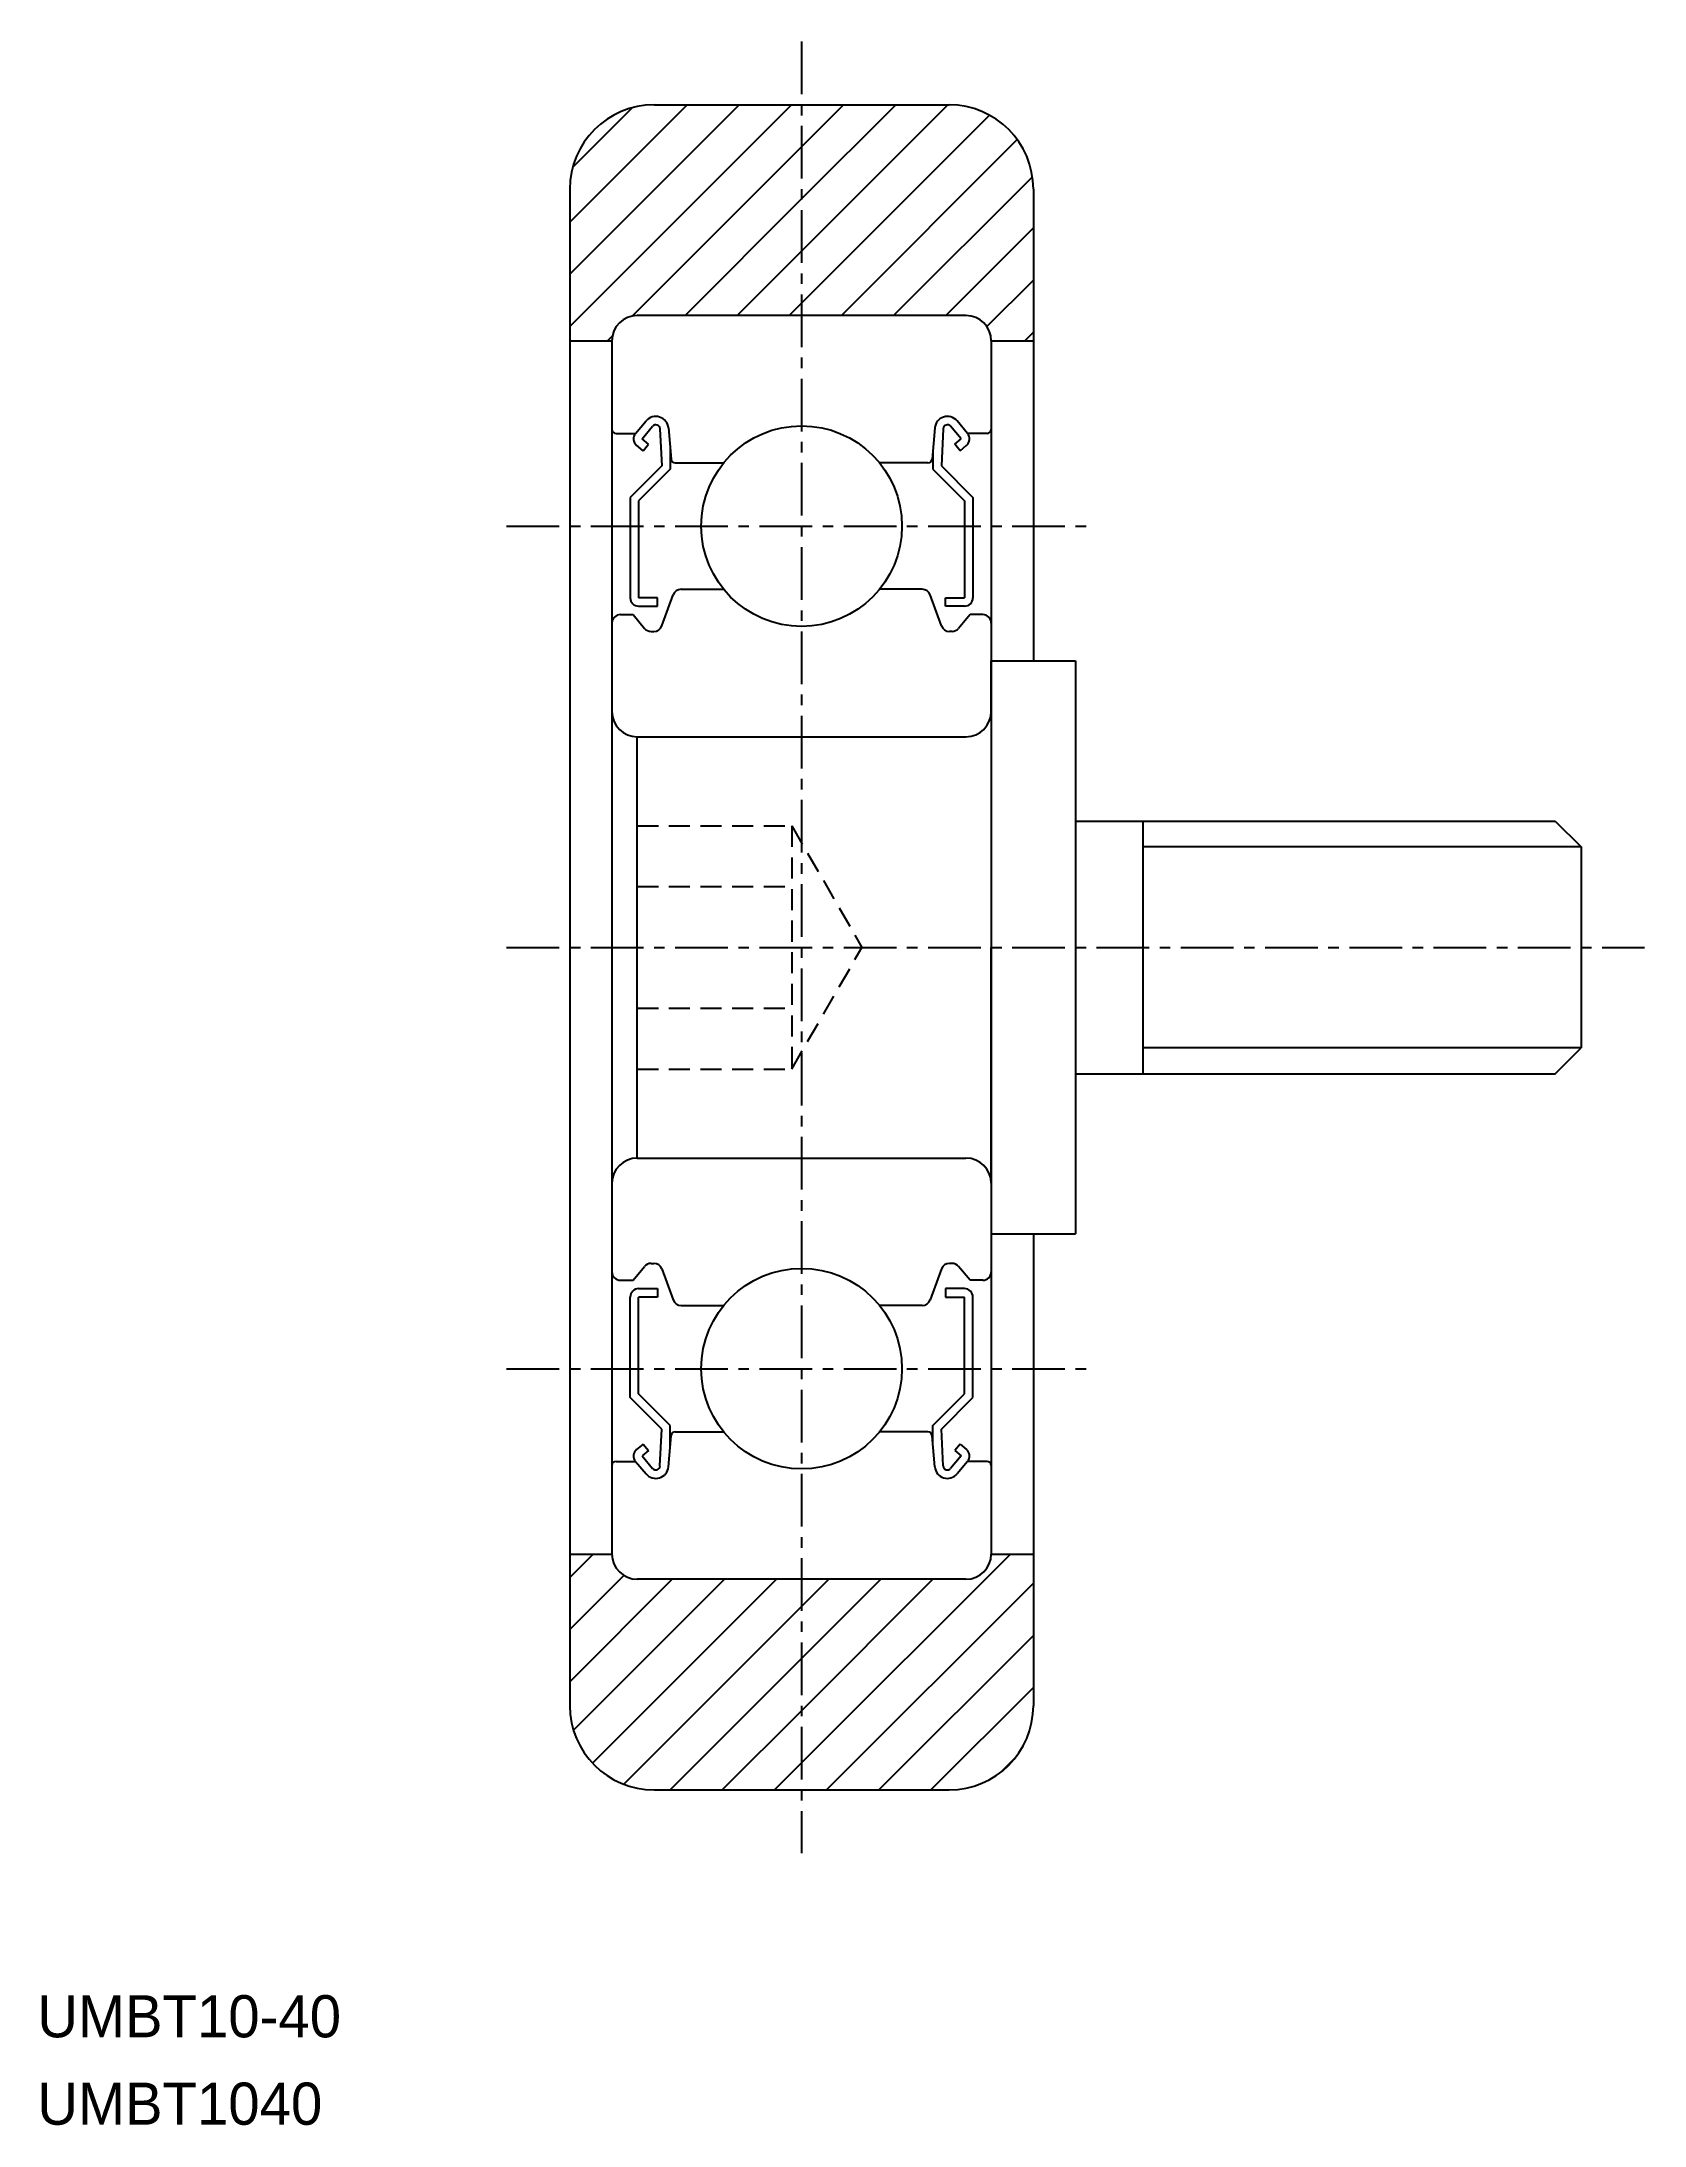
# Model space of a CAD drawing. Extents: x 31.8 to 69.9, y -15.6 to 33.8.
import ezdxf

# ---------------------------------------------------------------- set-up
doc = ezdxf.new("R2010")
doc.units = 0
doc.linetypes.add('CENTER', pattern=[2, 1.25, -0.25, 0.25, -0.25])
doc.linetypes.add('DASHED', pattern=[0.75, 0.5, -0.25])
doc.layers.get('0').update_dxf_attribs({"linetype": 'CONTINUOUS'})
doc.layers.add('CENTER', color=1, linetype='CENTER')

# ---------------------------------------------------------------- blocks, each defined once
blk = doc.blocks.new('*X2')
at = {"color": 0, "linetype": 'CONTINUOUS'}
for p, q in [((44.383, 27.059), (49.641, 32.317)), ((44.383, 28.296), (48.403, 32.317)), ((44.383, 29.533), (47.166, 32.317)), ((44.452, 30.841), (45.859, 32.247)), ((49.883, 28.846), (53.353, 32.317)), ((49.883, 30.084), (52.116, 32.317)), ((49.883, 31.321), (50.878, 32.317)), ((49.883, 27.609), (54.344, 32.07)), ((45.867, 27.305), (49.883, 31.321)), ((50.828, 27.317), (55.002, 31.491)), ((52.065, 27.317), (55.361, 30.612)), ((47.116, 27.317), (49.883, 30.084)), ((53.303, 27.317), (55.383, 29.396)), ((48.353, 27.317), (49.883, 28.846)), ((54.278, 27.055), (55.383, 28.159)), ((49.591, 27.317), (49.883, 27.609)), ((45.278, 26.717), (45.394, 26.832)), ((55.178, 26.717), (55.383, 26.922)), ((44.383, -2.64), (44.939, -2.083)), ((49.883, -7.039), (54.839, -2.083)), ((44.383, -3.877), (45.667, -2.593)), ((44.383, -5.115), (46.814, -2.683)), ((44.469, -6.266), (48.052, -2.683)), ((44.922, -7.05), (49.289, -2.683)), ((49.883, -5.802), (53.001, -2.683)), ((49.883, -4.565), (51.764, -2.683)), ((49.883, -3.327), (50.526, -2.683)), ((50.476, -7.683), (55.383, -2.777)), ((45.661, -7.549), (49.883, -3.327)), ((51.714, -7.683), (55.383, -4.014)), ((46.764, -7.683), (49.883, -4.565)), ((52.951, -7.683), (55.383, -5.252)), ((48.001, -7.683), (49.883, -5.802)), ((54.608, -7.264), (54.964, -6.908)), ((49.239, -7.683), (49.883, -7.039))]:
    blk.add_line(p, q, dxfattribs=at)

msp = doc.modelspace()

# ---------------------------------------------------------------- linework, layer by layer
at = {"color": 7, "linetype": 'CONTINUOUS'}
for p, q in [((46.383, 32.317), (53.383, 32.317)), ((44.383, 30.317), (44.383, -5.683)), ((55.383, 30.317), (55.383, 19.117)), ((53.783, 27.317), (45.983, 27.317)), ((44.383, 26.717), (45.383, 26.717)), ((45.383, 26.717), (45.383, -2.083)), ((54.383, 26.717), (54.383, -2.083)), ((54.383, 26.717), (55.383, 26.717)), ((45.943, 24.517), (46.192, 24.814)), ((53.823, 24.517), (53.573, 24.814)), ((45.483, 24.517), (45.943, 24.517)), ((46.096, 24.388), (46.346, 24.686)), ((46.249, 24.26), (46.096, 24.388)), ((46.121, 24.107), (46.249, 24.26)), ((46.522, 24.627), (46.566, 23.75)), ((46.721, 24.647), (46.786, 23.908)), ((53.044, 24.647), (52.98, 23.908)), ((53.243, 24.627), (53.2, 23.75)), ((53.67, 24.388), (53.419, 24.686)), ((53.517, 24.26), (53.67, 24.388)), ((53.645, 24.107), (53.517, 24.26)), ((54.283, 24.517), (53.823, 24.517)), ((46.566, 23.75), (45.816, 23)), ((46.121, 24.107), (45.968, 24.235)), ((46.766, 24.137), (46.766, 23.667)), ((46.885, 23.817), (48.033, 23.817)), ((52.88, 23.817), (51.732, 23.817)), ((53, 24.137), (53, 23.667)), ((53.2, 23.75), (53.95, 23)), ((53.645, 24.107), (53.798, 24.235)), ((46.766, 23.667), (46.016, 22.917)), ((53, 23.667), (53.75, 22.917)), ((45.816, 23), (45.816, 20.617)), ((46.016, 22.917), (46.016, 20.617)), ((53.75, 22.917), (53.75, 20.617)), ((53.95, 23), (53.95, 20.617)), ((47.021, 20.817), (48.033, 20.817)), ((52.745, 20.817), (51.732, 20.817)), ((46.466, 20.617), (46.016, 20.617)), ((46.016, 20.417), (46.466, 20.417)), ((46.466, 20.417), (46.466, 20.617)), ((46.564, 19.948), (46.833, 20.685)), ((53.201, 19.948), (52.932, 20.685)), ((53.3, 20.417), (53.3, 20.617)), ((53.3, 20.617), (53.75, 20.617)), ((53.75, 20.417), (53.3, 20.417)), ((45.583, 20.217), (45.883, 20.217)), ((45.883, 20.217), (46.158, 19.888)), ((46.311, 19.817), (46.377, 19.817)), ((53.454, 19.817), (53.389, 19.817)), ((53.883, 20.217), (53.607, 19.888)), ((54.183, 20.217), (53.883, 20.217)), ((45.383, 19.517), (45.383, 19.517)), ((54.383, 17.917), (54.383, 19.117)), ((54.383, 19.117), (56.383, 19.117)), ((56.383, 19.117), (56.383, 5.517)), ((54.383, 17.917), (54.383, 12.317)), ((45.983, 17.317), (53.783, 17.317)), ((45.983, 7.317), (45.983, 17.317)), ((56.383, 15.317), (67.769, 15.317)), ((57.983, 15.317), (57.983, 9.317)), ((67.769, 15.317), (68.383, 14.703)), ((68.383, 14.703), (68.383, 9.93)), ((54.383, 6.717), (54.383, 12.317)), ((67.769, 9.317), (68.383, 9.93)), ((56.383, 9.317), (67.769, 9.317)), ((45.983, 7.317), (53.783, 7.317)), ((54.383, 6.717), (54.383, 5.517)), ((54.383, 5.517), (56.383, 5.517)), ((55.383, 5.517), (55.383, -5.683)), ((45.883, 4.417), (46.158, 4.745)), ((46.311, 4.817), (46.377, 4.817)), ((46.564, 4.685), (46.833, 3.948)), ((53.201, 4.685), (52.932, 3.948)), ((53.454, 4.817), (53.389, 4.817)), ((53.883, 4.417), (53.607, 4.745)), ((45.583, 4.417), (45.883, 4.417)), ((45.816, 1.634), (45.816, 4.017)), ((46.016, 4.217), (46.466, 4.217)), ((46.016, 1.717), (46.016, 4.017)), ((46.466, 4.017), (46.016, 4.017)), ((46.466, 4.217), (46.466, 4.017)), ((53.3, 4.217), (53.3, 4.017)), ((53.75, 4.217), (53.3, 4.217)), ((53.3, 4.017), (53.75, 4.017)), ((53.75, 1.717), (53.75, 4.017)), ((54.183, 4.417), (53.883, 4.417)), ((53.95, 1.634), (53.95, 4.017)), ((47.021, 3.817), (48.033, 3.817)), ((52.745, 3.817), (51.732, 3.817)), ((46.566, 0.884), (45.816, 1.634)), ((46.766, 0.967), (46.016, 1.717)), ((53, 0.967), (53.75, 1.717)), ((53.2, 0.884), (53.95, 1.634)), ((46.121, 0.527), (45.968, 0.399)), ((46.121, 0.527), (46.249, 0.374)), ((46.522, 0.007), (46.566, 0.884)), ((46.721, -0.014), (46.786, 0.725)), ((46.766, 0.497), (46.766, 0.967)), ((46.885, 0.817), (48.033, 0.817)), ((52.88, 0.817), (51.732, 0.817)), ((53.044, -0.014), (52.98, 0.725)), ((53, 0.497), (53, 0.967)), ((53.243, 0.007), (53.2, 0.884)), ((53.645, 0.527), (53.517, 0.374)), ((53.645, 0.527), (53.798, 0.399)), ((45.483, 0.117), (45.943, 0.117)), ((45.943, 0.117), (46.192, -0.181)), ((46.249, 0.374), (46.096, 0.246)), ((46.096, 0.246), (46.346, -0.053)), ((53.67, 0.246), (53.419, -0.053)), ((53.517, 0.374), (53.67, 0.246)), ((53.823, 0.117), (53.573, -0.181)), ((54.283, 0.117), (53.823, 0.117)), ((44.383, -2.083), (45.383, -2.083)), ((54.383, -2.083), (55.383, -2.083)), ((53.783, -2.683), (45.983, -2.683)), ((46.383, -7.683), (53.383, -7.683))]:
    msp.add_line(p, q, dxfattribs=at)
at = {"color": 3, "linetype": 'DASHED'}
for p, q in [((45.983, 15.203), (49.649, 15.203)), ((49.649, 15.203), (51.316, 12.317)), ((49.649, 15.203), (49.649, 9.43)), ((45.983, 13.76), (49.649, 13.76)), ((49.649, 9.43), (51.316, 12.317)), ((45.983, 10.873), (49.649, 10.873)), ((45.983, 9.43), (49.649, 9.43))]:
    msp.add_line(p, q, dxfattribs=at)
at = {"color": 3, "linetype": 'CONTINUOUS'}
for p, q in [((68.383, 14.703), (57.983, 14.703)), ((68.383, 9.93), (57.983, 9.93))]:
    msp.add_line(p, q, dxfattribs=at)
at = {"color": 7, "linetype": 'CONTINUOUS'}
for centre in [(49.883, 22.317), (49.883, 2.317)]:
    msp.add_circle(centre, 2.381, dxfattribs=at)
for centre, radius, start, end in [((46.383, 30.317), 2, 90, 180), ((53.383, 30.317), 2, 0, 90), ((45.983, 26.717), 0.6, 90, 180), ((53.783, 26.717), 0.6, 360, 90), ((46.422, 24.621), 0.3, 4.9968, 140.0002), ((53.343, 24.621), 0.3, 39.9998, 175.0032), ((45.483, 24.617), 0.1, 180, 270), ((46.096, 24.388), 0.2, 140.0002, 230.0848), ((46.423, 24.622), 0.1, 2.8198, 140.0033), ((53.343, 24.622), 0.1, 39.9967, 177.1802), ((53.669, 24.388), 0.2, 309.9152, 39.9998), ((54.283, 24.617), 0.1, 270, 0), ((46.885, 23.917), 0.1, 184.9968, 269.9995), ((52.88, 23.917), 0.1, 270.0005, 355.0032), ((47.021, 20.617), 0.2, 90, 159.9919), ((52.745, 20.617), 0.2, 20.0081, 90), ((46.016, 20.617), 0.2, 180, 270), ((53.75, 20.617), 0.2, 270, 0), ((45.583, 20.017), 0.2, 90, 180), ((46.311, 20.017), 0.2, 219.9962, 270), ((46.377, 20.017), 0.2, 270, 339.9919), ((53.389, 20.017), 0.2, 200.0081, 270), ((53.454, 20.017), 0.2, 270, 320.0038), ((54.183, 20.017), 0.2, 0, 90), ((45.983, 17.917), 0.6, 180, 270), ((53.783, 17.917), 0.6, 270, 0), ((53.783, 17.917), 0.6, 270, 360), ((45.983, 6.717), 0.6, 90, 180), ((53.783, 6.717), 0.6, 0, 90), ((53.783, 6.717), 0.6, 0, 90), ((45.583, 4.617), 0.2, 180, 270), ((46.311, 4.617), 0.2, 90, 140.0038), ((46.377, 4.617), 0.2, 20.0081, 90), ((53.389, 4.617), 0.2, 90, 159.9919), ((53.454, 4.617), 0.2, 39.9962, 90), ((54.183, 4.617), 0.2, 270, 0), ((46.016, 4.017), 0.2, 90, 180), ((53.75, 4.017), 0.2, 0, 90), ((47.021, 4.017), 0.2, 200.0081, 270), ((52.745, 4.017), 0.2, 270, 339.9919), ((46.885, 0.717), 0.1, 90.0005, 175.0032), ((52.88, 0.717), 0.1, 4.9968, 89.9995), ((45.483, 0.017), 0.1, 90, 180), ((46.096, 0.245), 0.2, 129.9152, 219.9998), ((46.423, 0.012), 0.1, 219.9967, 357.1802), ((53.343, 0.012), 0.1, 182.8198, 320.0033), ((53.669, 0.245), 0.2, 320.0002, 50.0848), ((54.283, 0.017), 0.1, 0, 90), ((46.422, 0.012), 0.3, 219.9998, 355.0032), ((53.343, 0.012), 0.3, 184.9968, 320.0002), ((45.983, -2.083), 0.6, 180, 270), ((53.783, -2.083), 0.6, 270, 0), ((46.383, -5.683), 2, 180, 270), ((53.383, -5.683), 2, 270, 0)]:
    msp.add_arc(centre, radius, start, end, dxfattribs=at)
at = {"layer": 'CENTER', "color": 1, "linetype": 'CENTER'}
for p, q in [((49.883, 33.817), (49.883, -9.183)), ((42.883, 22.317), (56.883, 22.317)), ((42.883, 12.317), (69.883, 12.317)), ((42.883, 2.317), (56.883, 2.317))]:
    msp.add_line(p, q, dxfattribs=at)

# ---------------------------------------------------------------- block references
at = {"color": 7, "linetype": 'CONTINUOUS'}
msp.add_blockref('*X2', (0, 0), dxfattribs=at)

# ---------------------------------------------------------------- texts
for s, p in [('UMBT10-40', (31.745, -13.555)), ('UMBT1040', (31.745, -15.63))]:
    msp.add_text(s, height=1, dxfattribs=at).set_placement(p)

doc.saveas('drawing.dxf')
